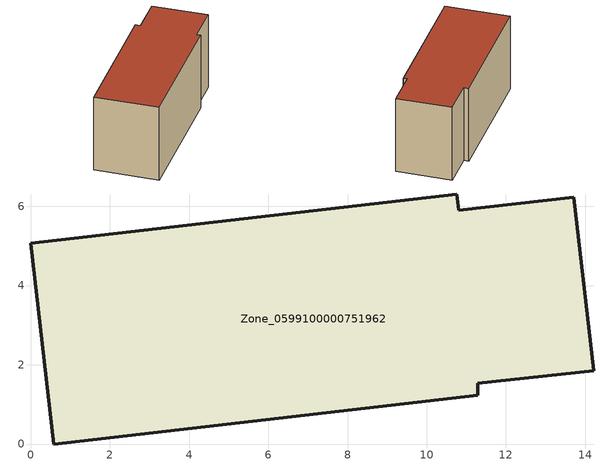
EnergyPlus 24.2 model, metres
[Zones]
Zone_0599100000751962
 floor ground (C_G): 14.21,1.85 11.28,1.53 11.29,1.23 0.58,0 0,5.08 10.76,6.31 10.81,5.9 13.71,6.23 z0
 wall outside (C_F): 14.21,1.85 13.71,6.23 10.81,5.9 10.76,6.31 0,5.08 0.58,0 11.29,1.23 11.28,1.53 14.21,1.85 z0:6.31
 roof outside (C_R): 11.28,1.53 14.21,1.85 13.71,6.23 10.81,5.9 10.76,6.31 0,5.08 0.58,0 11.29,1.23 z6.31
[BUILDING]
Pand.0599100000751962: North Axis=0; Terrain=City; Loads Convergence Tolerance Value=0.04; Temperature Convergence Tolerance Value=0.4; Solar Distribution=FullExterior; Maximum Number of Warmup Days=25; Minimum Number of Warmup Days=1
[Site:Location]
Rotterdam.The.Hague.AP_ZH_NLD Design_Conditions: Latitude=51.96; Longitude=4.45; Time Zone=1; Elevation=-4.5
[SITE:GROUNDTEMPERATURE:BUILDINGSURFACE]
18, 18, 18, 18, 18, 18, 18, 18, 18, 18, 18, 18
[MATERIAL] Thermal Absorptance=0.9; Solar Absorptance=0.7; Visible Absorptance=0.7
Name | Roughness | Thickness | Conductivity | Density | Specific Heat
G.TI.2006-2014 | MediumSmooth | 0.15 | 0.06 | 540 | 1210
F.TI.2006-2014 | Rough | 0.3 | 0.12 | 1920 | 840
R.TI.2006-2014 | MediumRough | 0.2 | 0.08 | 1500 | 1000
[CONSTRUCTION]
C_G: G.TI.2006-2014
C_F: F.TI.2006-2014
C_R: R.TI.2006-2014
[ZONE]
Zone_0599100000751962: Type=1; Multiplier=1; Ceiling Height=Autocalculate; Volume=Autocalculate; Floor Area=autocalculate; Part of Total Floor Area=Yes
[ZONEINFILTRATION:DESIGNFLOWRATE]
Infil_Zone_0599100000751962: Zone or ZoneList or Space or SpaceList=Zone_0599100000751962; Schedule=AlwaysOn; Design Flow Rate Calculation Method=Flow/Area; Flow Rate per Floor Area=0.0015; Constant Term Coefficient=1; Temperature Term Coefficient=0; Velocity Term Coefficient=0; Velocity Squared Term Coefficient=0
[HVACTEMPLATE:ZONE:IDEALLOADSAIRSYSTEM]
Zone_0599100000751962: Maximum Heating Supply Air Temperature=50; Minimum Cooling Supply Air Temperature=13; Maximum Heating Supply Air Humidity Ratio=0.0156; Minimum Cooling Supply Air Humidity Ratio=0.0077; Heating Limit=NoLimit; Cooling Limit=NoLimit; Dehumidification Control Type=ConstantSensibleHeatRatio; Cooling Sensible Heat Ratio=0.7; Dehumidification Setpoint=60; Humidification Control Type=None; Humidification Setpoint=30; Outdoor Air Method=None; Outdoor Air Flow Rate per Person=0.00944; Outdoor Air Flow Rate per Zone Floor Area=0; Outdoor Air Flow Rate per Zone=0; Demand Controlled Ventilation Type=None; Outdoor Air Economizer Type=NoEconomizer; Heat Recovery Type=None; Sensible Heat Recovery Effectiveness=0.7; Latent Heat Recovery Effectiveness=0.65
[ZONECONTROL:THERMOSTAT]
ThermostatControl_Zone_0599100000751962: Zone or ZoneList=Zone_0599100000751962; Control Type Schedule=DualSetpointControlType; Control 1=Thermostat_Zone_0599100000751962; Temperature Difference Between Cutout And Setpoint=0
[THERMOSTATSETPOINT:DUALSETPOINT]
Thermostat_Zone_0599100000751962: Heating Setpoint Temperature Schedule=HeatingSetpoint_Zone_0599100000751962; Cooling Setpoint Temperature Schedule=CoolingSetpoint_Zone_0599100000751962
[SCHEDULE:COMPACT]
HeatingSetpoint_Zone_0599100000751962: Through: 12/31, For: AllDays, Until: 24:00, 21
CoolingSetpoint_Zone_0599100000751962: Through: 12/31, For: AllDays, Until: 24:00, 24
DualSetpointControlType: Through: 12/31, For: AllDays, Until: 24:00, 4
AlwaysOn: Through: 12/31, For: AllDays, Until: 24:00, 1
